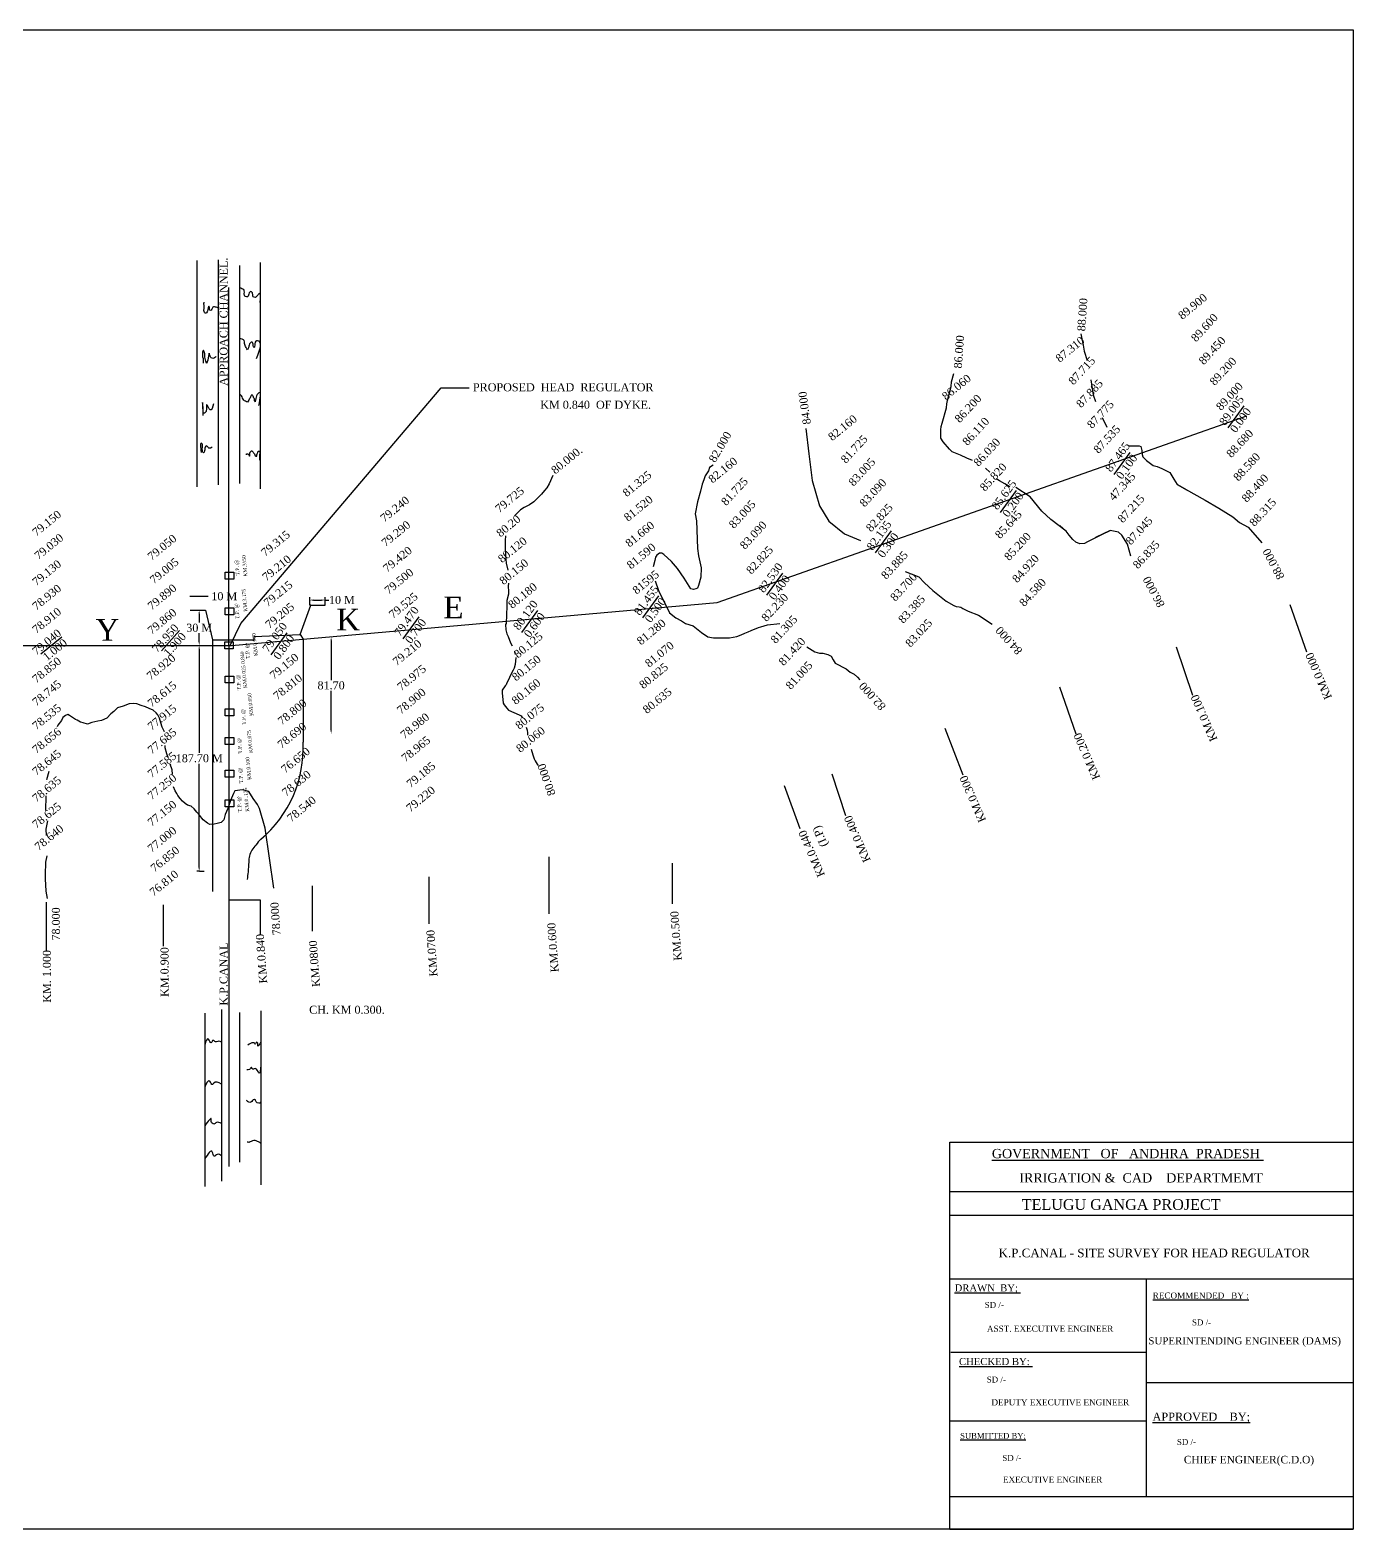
# Model space of a CAD drawing. Header units: millimetres. Extents: x 0 to 168, y 5 to 109.
# Drawn here: x 77.5 to 168.5, y 5.5 to 108.5 of the extents above; entities that cross this region are included whole.
import ezdxf

# ---------------------------------------------------------------- set-up
doc = ezdxf.new("R2010")
doc.units = ezdxf.units.MM
doc.header["$MEASUREMENT"] = 0
doc.header["$PDMODE"] = 66
doc.header["$PDSIZE"] = 170
for name, color, linetype in [('CONTOUR', 31, 'Continuous'), ('CONTOURTEXT', 31, 'Continuous'), ('DIM', 5, 'Continuous'), ('DWG. LINE', 1, 'Continuous'), ('HATCH', 2, 'Continuous'), ('TEXT', 7, 'Continuous')]:
    doc.layers.add(name, color=color, linetype=linetype)
doc.layers.add('TITLE', color=7, linetype='Continuous', lineweight=30)
doc.styles.get("Standard").update_dxf_attribs({"font": 'times.ttf', "height": 0.55})
doc.dimstyles.get("Standard").update_dxf_attribs({"dimtxt": 0.55, "dimasz": 0.25, "dimexe": 0.18, "dimexo": 0.0625, "dimgap": 0.09, "dimtad": 0, "dimtih": 1, "dimtoh": 1, "dimdec": 1, "dimzin": 0, "dimdsep": 46, "dimtxsty": 'Standard', "dimcen": 0.09, "dimse1": 1, "dimse2": 1, "dimclrd": 5, "dimclre": 5, "dimclrt": 4, "dimadec": 0, "dimazin": 0, "dimtfac": 1, "dimtdec": 1, "dimtofl": 0, "dimtmove": 0, "dimatfit": 3, "dimfxl": 0, "dimtolj": 1, "dimtzin": 0, "dimarcsym": 0})

# ---------------------------------------------------------------- blocks, each defined once
blk = doc.blocks.new('*D1')
at = {"layer": 'Defpoints', "color": 0}
for p in [(88.5, 69.61), (89.5, 69.61), (89.5, 69.61)]:
    blk.add_point(p, dxfattribs=at)
at = {"layer": 'DIM', "color": 5, "lineweight": -2}
for p, q in [((88.75, 69.61), (89.25, 69.61)), ((89.5, 69.61), (89.75, 69.61))]:
    blk.add_line(p, q, dxfattribs=at)
at = {"layer": 'DIM', "color": 5}
for points in [[(88.75, 69.65), (88.75, 69.56), (88.5, 69.61)], [(89.25, 69.65), (89.25, 69.56), (89.5, 69.61)]]:
    blk.add_solid(points, dxfattribs=at)
at = {"layer": 'DIM', "color": 4, "insert": (90.76, 69.61), "char_height": 0.55, "attachment_point": 5}
blk.add_mtext('\\A1; 10 M', dxfattribs=at)
blk = doc.blocks.new('*D2')
at = {"layer": 'Defpoints', "color": 0}
for p in [(96.74, 69.34), (97.8, 69.35), (97.8, 69.34)]:
    blk.add_point(p, dxfattribs=at)
at = {"layer": 'DIM', "color": 5, "lineweight": -2}
for p, q in [((96.99, 69.35), (97.55, 69.35)), ((97.8, 69.35), (98.05, 69.35))]:
    blk.add_line(p, q, dxfattribs=at)
at = {"layer": 'DIM', "color": 5}
for points in [[(96.99, 69.39), (96.99, 69.3), (96.74, 69.35)], [(97.55, 69.39), (97.55, 69.3), (97.8, 69.35)]]:
    blk.add_solid(points, dxfattribs=at)
at = {"layer": 'DIM', "color": 4, "insert": (98.95, 69.35), "char_height": 0.55, "attachment_point": 5}
blk.add_mtext('\\A1;10 M', dxfattribs=at)
blk = doc.blocks.new('*D3')
at = {"layer": 'Defpoints', "color": 0}
for p in [(89.14, 68.66), (89.16, 68.66), (89.16, 66.23)]:
    blk.add_point(p, dxfattribs=at)
at = {"layer": 'DIM', "color": 5, "lineweight": -2}
for p, q in [((89.14, 68.41), (89.14, 67.81)), ((89.14, 66.48), (89.14, 67.07))]:
    blk.add_line(p, q, dxfattribs=at)
at = {"layer": 'DIM', "color": 5}
for points in [[(89.09, 68.41), (89.18, 68.41), (89.14, 68.66)], [(89.09, 66.48), (89.18, 66.48), (89.14, 66.23)]]:
    blk.add_solid(points, dxfattribs=at)
at = {"layer": 'DIM', "color": 4, "insert": (89.14, 67.44), "char_height": 0.55, "attachment_point": 5}
blk.add_mtext('\\A1;30 M', dxfattribs=at)
blk = doc.blocks.new('*D4')
at = {"layer": 'Defpoints', "color": 0}
for p in [(89.14, 66.23), (89.14, 50.71), (89.14, 50.71)]:
    blk.add_point(p, dxfattribs=at)
at = {"layer": 'DIM', "color": 5, "lineweight": -2}
for p, q in [((89.14, 65.98), (89.14, 58.84)), ((89.14, 50.96), (89.14, 58.1))]:
    blk.add_line(p, q, dxfattribs=at)
at = {"layer": 'DIM', "color": 5}
for points in [[(89.09, 65.98), (89.18, 65.98), (89.14, 66.23)], [(89.09, 50.96), (89.18, 50.96), (89.14, 50.71)]]:
    blk.add_solid(points, dxfattribs=at)
at = {"layer": 'DIM', "color": 4, "insert": (89.14, 58.47), "char_height": 0.55, "attachment_point": 5}
blk.add_mtext('\\A1;187.70 M', dxfattribs=at)
blk = doc.blocks.new('*D5')
at = {"layer": 'Defpoints', "color": 0}
for p in [(98.02, 66.82), (98.02, 60.15), (98.21, 60.15)]:
    blk.add_point(p, dxfattribs=at)
at = {"layer": 'DIM', "color": 5, "lineweight": -2}
for p, q in [((98.21, 66.57), (98.21, 63.85)), ((98.21, 60.4), (98.21, 63.11))]:
    blk.add_line(p, q, dxfattribs=at)
at = {"layer": 'DIM', "color": 5}
for points in [[(98.17, 66.57), (98.25, 66.57), (98.21, 66.82)], [(98.17, 60.4), (98.25, 60.4), (98.21, 60.15)]]:
    blk.add_solid(points, dxfattribs=at)
at = {"layer": 'DIM', "color": 4, "insert": (98.21, 63.48), "char_height": 0.55, "attachment_point": 5}
blk.add_mtext('\\A1;81.70 ', dxfattribs=at)

msp = doc.modelspace()

# ---------------------------------------------------------------- linework, layer by layer
at = {"layer": 'CONTOUR'}
for p, q in [((149.75, 87.66), (149.92, 86.87)), ((149.92, 86.87), (149.98, 86.46)), ((149.98, 86.46), (150.2, 85.81)), ((150.2, 85.81), (150.2, 85.81)), ((140.87, 84.36), (141.03, 84.93)), ((140.59, 83.06), (140.83, 84.04)), ((140.83, 84.04), (140.87, 84.36)), ((150.44, 84.48), (150.44, 84.48)), ((150.44, 84.48), (150.61, 83.46)), ((140.22, 81.5), (140.51, 82.56)), ((140.51, 82.56), (140.55, 82.84)), ((140.55, 82.84), (140.59, 83.06)), ((150.61, 83.46), (150.76, 83)), ((140.15, 81.27), (140.22, 81.5)), ((151.23, 81.89), (151.55, 81.24)), ((130.85, 81.14), (131.06, 79.4)), ((140.12, 81.04), (140.15, 81.27)), ((140.12, 80.84), (140.12, 81.04)), ((140.14, 80.48), (140.12, 80.84)), ((140.28, 80.22), (140.14, 80.48)), ((131.06, 79.4), (131.28, 77.56)), ((140.72, 79.72), (140.28, 80.22)), ((140.91, 79.54), (140.72, 79.72)), ((141.48, 79.31), (140.91, 79.54)), ((153.05, 79.95), (153.2, 79.95)), ((153.2, 79.95), (153.44, 79.95)), ((153.44, 79.95), (153.58, 79.95)), ((153.58, 79.95), (153.76, 79.96)), ((153.76, 79.96), (153.89, 79.91)), ((153.89, 79.91), (153.94, 79.64)), ((153.94, 79.64), (153.97, 79.36)), ((153.97, 79.36), (154.02, 79.19)), ((124.22, 78.45), (124.15, 78.22)), ((124.47, 78.63), (124.22, 78.45)), ((141.91, 79.11), (141.48, 79.31)), ((142.31, 78.94), (141.91, 79.11)), ((143.5, 78.15), (143.21, 78.42)), ((154.02, 79.19), (154.26, 78.95)), ((154.26, 78.95), (154.72, 78.6)), ((154.72, 78.6), (155, 78.52)), ((155, 78.52), (155.33, 78.4)), ((155.33, 78.4), (155.88, 78.11)), ((113.19, 77.34), (113.03, 77.06)), ((113.46, 77.91), (113.19, 77.34)), ((123.71, 77.31), (123.61, 76.84)), ((123.84, 77.62), (123.71, 77.31)), ((123.93, 77.89), (123.84, 77.62)), ((124.15, 78.22), (123.93, 77.89)), ((131.28, 77.56), (131.79, 75.83)), ((144.17, 77.55), (143.94, 77.68)), ((144.52, 77.33), (144.17, 77.55)), ((144.88, 77.13), (144.52, 77.33)), ((155.88, 78.11), (156.15, 77.65)), ((156.15, 77.65), (156.37, 77.3)), ((156.37, 77.3), (157.07, 76.91)), ((157.07, 76.91), (156.37, 77.3)), ((156.37, 77.3), (158.3, 76.22)), ((112.57, 76.52), (112.14, 76.09)), ((112.67, 76.62), (112.57, 76.52)), ((112.89, 76.88), (112.67, 76.62)), ((113.03, 77.06), (112.89, 76.88)), ((123.61, 76.84), (123.41, 76.1)), ((146.28, 76.44), (145.29, 77.08)), ((147.08, 75.46), (146.28, 76.44)), ((110.99, 75.33), (110.81, 75.14)), ((111.24, 75.55), (110.99, 75.33)), ((111.49, 75.7), (111.24, 75.55)), ((111.85, 75.9), (111.49, 75.7)), ((112.14, 76.09), (111.85, 75.9)), ((123.41, 76.1), (123.25, 75.27)), ((123.25, 75.27), (123.33, 74.8)), ((131.79, 75.83), (132.42, 74.78)), ((147.69, 74.89), (147.08, 75.46)), ((158.3, 76.22), (159.25, 75.66)), ((159.25, 75.66), (160.2, 75.08)), ((123.33, 74.8), (123.4, 72.89)), ((132.42, 74.78), (133.5, 73.91)), ((148.75, 74.08), (147.69, 74.89)), ((148.75, 74.08), (148.31, 74.48)), ((148.31, 74.48), (148.75, 74.08)), ((160.2, 75.08), (160.67, 74.67)), ((160.67, 74.67), (161.27, 74.37)), ((161.27, 74.37), (162.21, 73.29)), ((110.19, 73.77), (110.17, 73.45)), ((110.17, 73.45), (110.17, 73.17)), ((110.17, 73.17), (110.17, 72.89)), ((133.5, 73.91), (134.6, 73.45)), ((148.96, 73.81), (148.75, 74.08)), ((149.2, 73.52), (148.96, 73.81)), ((149.42, 73.32), (149.2, 73.52)), ((149.69, 73.21), (149.42, 73.32)), ((150, 73.24), (149.69, 73.21)), ((150.22, 73.34), (150, 73.24)), ((151.78, 74.14), (150.22, 73.34)), ((151.78, 74.14), (150.77, 73.64)), ((150.77, 73.64), (151.78, 74.14)), ((152.34, 74.02), (151.78, 74.14)), ((152.58, 73.82), (152.34, 74.02)), ((152.96, 73.2), (152.58, 73.82)), ((153.2, 72.36), (152.96, 73.2)), ((110.17, 72.89), (110.19, 72.47)), ((110.19, 72.47), (110.23, 72.17)), ((110.23, 72.17), (110.25, 71.88)), ((120.52, 72.3), (120.46, 72.07)), ((120.61, 72.44), (120.52, 72.3)), ((120.78, 72.58), (120.61, 72.44)), ((120.95, 72.58), (120.78, 72.58)), ((121.08, 72.49), (120.95, 72.58)), ((121.62, 72), (121.08, 72.49)), ((123.4, 72.89), (123.48, 72.39)), ((123.48, 72.39), (123.66, 71.57)), ((110.25, 71.88), (110.35, 71.4)), ((110.35, 71.4), (110.35, 71.4)), ((120.46, 72.07), (120.36, 71.64)), ((122.03, 71.51), (121.62, 72)), ((122.49, 70.85), (122.03, 71.51)), ((123.66, 71.57), (123.62, 70.92)), ((137.68, 71.3), (138.61, 70.95)), ((110.41, 70.52), (110.38, 70.3)), ((110.38, 70.3), (110.41, 69.93)), ((120.48, 70.67), (120.72, 70)), ((122.95, 70.13), (122.49, 70.85)), ((123.12, 70.08), (122.95, 70.13)), ((123.28, 70.11), (123.12, 70.08)), ((123.4, 70.16), (123.28, 70.11)), ((123.46, 70.34), (123.4, 70.16)), ((123.62, 70.92), (123.46, 70.34)), ((138.61, 70.95), (139, 70.53)), ((139, 70.53), (139.59, 70.01)), ((110.41, 69.75), (110.28, 69.32)), ((110.28, 69.32), (110.28, 69.02)), ((110.41, 69.93), (110.41, 69.75)), ((120.72, 70), (121.47, 68.46)), ((139.59, 70.01), (140.49, 69.28)), ((140.49, 69.28), (141.02, 68.97)), ((110.28, 68.93), (110.25, 67.73)), ((110.28, 69.02), (110.28, 68.93)), ((121.47, 68.46), (121.91, 68.12)), ((121.91, 68.12), (122.3, 67.91)), ((141.02, 68.97), (141.18, 68.91)), ((141.18, 68.91), (141.38, 68.89)), ((141.38, 68.89), (141.51, 68.86)), ((141.51, 68.86), (141.64, 68.77)), ((141.64, 68.77), (142.01, 68.59)), ((142.01, 68.59), (142.72, 68.3)), ((142.72, 68.3), (143.65, 67.69)), ((110.25, 67.73), (110.21, 67.67)), ((110.21, 67.67), (110.23, 67.31)), ((110.23, 67.31), (110.29, 67.02)), ((110.29, 67.02), (110.38, 66.84)), ((122.3, 67.91), (122.58, 67.74)), ((122.58, 67.74), (123.11, 67.57)), ((123.11, 67.57), (123.68, 67.11)), ((123.68, 67.11), (124.1, 66.83)), ((126.4, 66.95), (126.66, 67.07)), ((126.66, 67.07), (126.89, 67.16)), ((126.89, 67.16), (127.08, 67.25)), ((127.08, 67.25), (127.25, 67.32)), ((127.25, 67.32), (127.43, 67.39)), ((127.43, 67.39), (127.59, 67.47)), ((127.59, 67.47), (127.75, 67.51)), ((127.75, 67.51), (128.22, 67.65)), ((128.22, 67.65), (129.07, 67.73)), ((110.38, 66.84), (110.55, 66.4)), ((110.55, 66.4), (110.65, 66.2)), ((124.1, 66.83), (124.51, 66.75)), ((124.51, 66.75), (124.78, 66.74)), ((124.78, 66.74), (125.03, 66.74)), ((125.03, 66.74), (125.31, 66.74)), ((125.31, 66.74), (125.6, 66.74)), ((125.6, 66.74), (125.86, 66.79)), ((125.86, 66.79), (126.11, 66.84)), ((126.11, 66.84), (126.4, 66.95)), ((130.92, 66.14), (130.92, 66.14)), ((130.92, 66.14), (131.47, 65.78)), ((110.86, 64.92), (110.79, 64.66)), ((110.81, 65.83), (110.86, 65.6)), ((110.9, 65.39), (110.86, 64.92)), ((131.47, 65.78), (131.79, 65.7)), ((131.79, 65.7), (132.01, 65.7)), ((132.01, 65.7), (132.35, 65.61)), ((132.35, 65.61), (132.59, 65.5)), ((132.59, 65.5), (132.72, 65.25)), ((132.72, 65.25), (132.87, 65.02)), ((132.87, 65.02), (133.62, 64.63)), ((110.42, 63.91), (110.3, 63.66)), ((110.52, 64.13), (110.42, 63.91)), ((110.73, 64.53), (110.52, 64.13)), ((110.79, 64.66), (110.73, 64.53)), ((133.62, 64.63), (133.9, 64.39)), ((133.9, 64.39), (134.17, 64.25)), ((134.17, 64.25), (134.4, 64.05)), ((134.4, 64.05), (134.57, 63.87)), ((109.97, 63.16), (109.96, 62.98)), ((109.96, 62.98), (110.04, 62.26)), ((110.18, 63.45), (109.97, 63.16)), ((110.24, 63.52), (110.18, 63.45)), ((110.3, 63.66), (110.24, 63.52)), ((83.52, 61.93), (83.27, 61.69)), ((83.9, 62.06), (83.52, 61.93)), ((84.33, 62.21), (83.9, 62.06)), ((84.59, 62.24), (84.33, 62.21)), ((84.85, 62.21), (84.59, 62.24)), ((85.14, 62.1), (84.85, 62.21)), ((85.45, 62), (85.14, 62.1)), ((85.71, 61.9), (85.45, 62)), ((85.97, 61.77), (85.71, 61.9)), ((110.04, 62.26), (110.1, 62.14)), ((110.1, 62.14), (110.28, 61.92)), ((110.28, 61.92), (110.41, 61.77)), ((79.66, 61.08), (79.43, 60.75)), ((79.77, 61.27), (79.66, 61.08)), ((79.95, 61.41), (79.77, 61.27)), ((80.1, 61.47), (79.95, 61.41)), ((80.21, 61.41), (80.1, 61.47)), ((80.35, 61.32), (80.21, 61.41)), ((80.63, 61.13), (80.35, 61.32)), ((80.75, 61.09), (80.63, 61.13)), ((80.98, 60.96), (80.75, 61.09)), ((81.17, 60.91), (80.98, 60.96)), ((81.47, 60.82), (81.17, 60.91)), ((81.76, 60.92), (81.47, 60.82)), ((82.18, 61.02), (81.76, 60.92)), ((82.42, 61.07), (82.18, 61.02)), ((82.78, 61.24), (82.42, 61.07)), ((83.07, 61.52), (82.78, 61.24)), ((83.27, 61.69), (83.07, 61.52)), ((86.17, 61.59), (85.97, 61.77)), ((86.29, 61.46), (86.17, 61.59)), ((86.41, 61.23), (86.29, 61.46)), ((86.51, 60.9), (86.41, 61.23)), ((86.6, 60.61), (86.51, 60.9)), ((110.41, 61.77), (111.13, 61.46)), ((111.13, 61.46), (111.28, 61.39)), ((111.28, 61.39), (111.34, 61.27)), ((79.43, 60.75), (79.37, 60.64)), ((79.45, 60.8), (79.45, 60.8)), ((86.76, 60.28), (86.6, 60.61)), ((86.76, 60.28), (86.76, 60.28)), ((111.62, 60.6), (111.68, 60.41)), ((111.68, 60.41), (111.71, 60.22)), ((111.71, 60.22), (111.71, 60.07)), ((86.79, 59.19), (86.79, 59.35)), ((86.79, 59.35), (86.79, 59.35)), ((86.91, 58.77), (86.79, 59.19)), ((86.82, 59.62), (86.82, 59.62)), ((87.01, 58.52), (86.91, 58.77)), ((111.96, 59.09), (112.07, 58.71)), ((87.27, 57.68), (87.14, 58.06)), ((87.14, 58.06), (87.16, 58.01)), ((112.07, 58.71), (112.17, 58.43)), ((112.17, 58.43), (112.24, 58.3)), ((112.24, 58.3), (112.37, 58.06)), ((112.37, 58.06), (112.45, 57.98)), ((78.8, 57.57), (78.63, 56.98)), ((78.63, 56.98), (78.63, 56.98)), ((78.63, 56.9), (78.63, 56.9)), ((78.8, 57.57), (78.8, 57.57)), ((78.8, 57.57), (78.8, 57.57)), ((87.31, 57.37), (87.27, 57.68)), ((78.59, 55.88), (78.57, 54.88)), ((87.49, 56.24), (87.38, 56.5)), ((87.38, 56.5), (87.38, 56.5)), ((87.61, 56.06), (87.49, 56.24)), ((87.68, 55.91), (87.61, 56.06)), ((87.82, 55.7), (87.68, 55.91)), ((88, 55.53), (87.82, 55.7)), ((91.49, 56.04), (91.3, 55.56)), ((91.6, 56.24), (91.49, 56.04)), ((92.12, 56.31), (91.6, 56.24)), ((92.55, 56.18), (92.12, 56.31)), ((92.85, 55.71), (92.55, 56.18)), ((93.14, 55.29), (92.85, 55.71)), ((78.56, 55.04), (78.56, 55.04)), ((78.57, 54.88), (78.57, 54.88)), ((88.18, 55.36), (88, 55.53)), ((88.34, 55.25), (88.18, 55.36)), ((88.59, 55.18), (88.34, 55.25)), ((88.79, 55), (88.59, 55.18)), ((88.98, 54.76), (88.79, 55)), ((89.16, 54.56), (88.98, 54.76)), ((91.1, 55.01), (90.92, 54.6)), ((91.3, 55.56), (91.1, 55.01)), ((93.28, 55.02), (93.14, 55.29)), ((93.67, 53.66), (93.28, 55.02)), ((78.65, 53.83), (78.59, 53.59)), ((78.59, 53.59), (78.62, 53.17)), ((78.7, 54.18), (78.65, 53.83)), ((78.7, 54.18), (78.7, 54.17)), ((78.7, 54.16), (78.7, 54.18)), ((89.42, 54.24), (89.16, 54.56)), ((89.71, 54.01), (89.42, 54.24)), ((89.87, 53.93), (89.71, 54.01)), ((90.16, 53.94), (89.87, 53.93)), ((90.37, 53.99), (90.16, 53.94)), ((90.65, 54.05), (90.37, 53.99)), ((90.84, 54.23), (90.65, 54.05)), ((90.92, 54.6), (90.84, 54.23)), ((94.26, 49.54), (93.67, 53.66)), ((78.61, 53.24), (78.61, 53.24)), ((78.62, 53.17), (78.62, 53.17)), ((78.67, 51.76), (78.57, 51.34)), ((78.67, 51.76), (78.67, 51.76)), ((78.57, 51.34), (78.54, 50.46)), ((78.54, 50.46), (78.55, 50.19)), ((78.55, 50.19), (78.59, 49.33)), ((78.59, 49.33), (78.69, 48.83)), ((78.69, 48.83), (78.69, 48.83))]:
    msp.add_line(p, q, dxfattribs=at)
at = {"layer": 'DIM'}
msp.add_line((105.78, 83.94), (107.7, 83.94), dxfattribs=at)
at = {"layer": 'DWG. LINE'}
for p, q in [((89.01, 77.13), (89.01, 92.7)), ((90.46, 77.26), (90.46, 92.73)), ((91.93, 77.35), (91.93, 92.35)), ((93.36, 77), (93.36, 92.55)), ((91.18, 66.23), (91.18, 90.84)), ((124.76, 69.19), (161.18, 82.01)), ((88.5, 69.61), (89.5, 69.61)), ((91.37, 66.23), (124.76, 69.19)), ((96.74, 68.99), (96.74, 69.55)), ((97.8, 68.99), (97.8, 69.54)), ((88.51, 68.66), (89.58, 68.66)), ((89.58, 68.66), (90.05, 66.62)), ((96.07, 66.97), (96.82, 68.99)), ((96.82, 68.99), (96.74, 68.99)), ((96.82, 68.99), (97.8, 68.99)), ((165.29, 65.76), (164.14, 69.01)), ((59.68, 66.23), (91.18, 66.23)), ((90.05, 66.62), (92.92, 66.62)), ((90.05, 66.62), (90.05, 49.31)), ((91.18, 66.23), (91.37, 66.23)), ((91.18, 66.23), (91.18, 30.4)), ((92.92, 66.84), (96.07, 66.97)), ((92.92, 66.82), (92.92, 66.84)), ((92.92, 66.62), (92.92, 66.82)), ((96.07, 66.97), (96.28, 66.66)), ((96.28, 66.66), (96.28, 59.58)), ((157.45, 62.78), (156.33, 66.1)), ((149.43, 60.13), (148.31, 63.35)), ((141.66, 57.32), (140.42, 60.52)), ((133.6, 54.52), (132.65, 57.39)), ((130.47, 53.61), (129.38, 56.57)), ((113.21, 47.78), (113.21, 51.7)), ((89.16, 50.71), (88.97, 50.71)), ((89.16, 50.71), (89.47, 50.71)), ((121.69, 48.46), (121.69, 51.25)), ((96.92, 46.58), (96.92, 49.7)), ((104.95, 47.09), (104.95, 50.33)), ((78.63, 45.22), (78.63, 48.59)), ((86.68, 45.56), (86.68, 48.4)), ((89.52, 40.94), (89.52, 29.03)), ((90.67, 41.21), (90.67, 29.4)), ((91.9, 40.99), (91.9, 30.71)), ((93.37, 41.12), (93.37, 29.15))]:
    msp.add_line(p, q, dxfattribs=at)
msp.add_arc((88.13, 59.16), 8.16, 310.0101, 2.9337, dxfattribs=at)
msp.add_spline([(93.38, 52.92), (93.03, 52.51), (92.59, 51.76), (92.54, 51.34), (92.5, 50.67), (92.43, 50.14)], degree=3, dxfattribs=at)
at = {"layer": 'HATCH'}
for points in [[(90.93, 71.26), (91.52, 71.26), (91.52, 70.79), (90.93, 70.79)], [(90.93, 68.81), (91.52, 68.81), (91.52, 68.34), (90.93, 68.34)], [(90.89, 66.47), (91.48, 66.47), (91.48, 65.99), (90.89, 65.99)], [(90.93, 64.12), (91.52, 64.12), (91.52, 63.65), (90.93, 63.65)], [(90.93, 61.88), (91.52, 61.88), (91.52, 61.4), (90.93, 61.4)], [(90.93, 59.89), (91.52, 59.89), (91.52, 59.41), (90.93, 59.41)], [(90.93, 57.66), (91.52, 57.66), (91.52, 57.18), (90.93, 57.18)], [(90.93, 55.62), (91.52, 55.62), (91.52, 55.14), (90.93, 55.14)]]:
    msp.add_lwpolyline(points, close=True, dxfattribs=at)
for points in [[(93.34, 89.8), (93.27, 90.43), (93.12, 90.26), (93, 90.15), (92.86, 90.2), (92.81, 90.4), (92.7, 90.56), (92.58, 90.46), (92.45, 90.19), (92.31, 90.21), (92.24, 90.42), (92.24, 90.61), (92.2, 90.68), (92.06, 90.75), (91.93, 90.81)], [(90.46, 89.42), (90.26, 89.49), (90.12, 89.5), (90.01, 89.34), (89.91, 89.25), (89.85, 89.33), (89.85, 89.45), (89.81, 89.55), (89.76, 89.43), (89.68, 89.16), (89.6, 89.07), (89.46, 89.25), (89.49, 89.51), (89.49, 89.81), (89.51, 89.81)], [(93.07, 85.95), (93.14, 87.17), (93.03, 87.15), (92.97, 86.97), (92.95, 86.78), (92.91, 86.7), (92.85, 86.85), (92.83, 87.01), (92.77, 87.08), (92.66, 87.03), (92.53, 86.69), (92.45, 86.56), (92.36, 86.71), (92.26, 86.99), (92.24, 87.19), (92.09, 87.28), (91.93, 87.3)], [(90.31, 86.08), (90.08, 85.96), (89.97, 86), (89.89, 86.12), (89.83, 86.31), (89.76, 86), (89.63, 85.64), (89.59, 85.76), (89.54, 85.95), (89.49, 86.41), (89.44, 86.52), (89.36, 86.31), (89.42, 85.86), (89.41, 85.64)], [(93.25, 82.73), (93.25, 83.6), (93.13, 83.47), (93.06, 83.29), (93, 83.1), (92.98, 82.98), (92.94, 83.05), (92.93, 83.17), (92.87, 83.3), (92.81, 83.42), (92.76, 83.46), (92.67, 83.32), (92.55, 83.1), (92.46, 82.96), (92.32, 83.01), (92.2, 83.09), (92.05, 83.38), (91.93, 83.5)], [(90.12, 82.84), (89.9, 82.42), (89.65, 82.8), (89.51, 82.2), (89.44, 82.21), (89.41, 82.33), (89.41, 82.5), (89.37, 82.9), (89.4, 82.04)], [(90.02, 79.85), (89.91, 79.79), (89.84, 79.78), (89.78, 79.81), (89.73, 79.88), (89.67, 79.93), (89.64, 79.94), (89.56, 79.86), (89.52, 79.73), (89.51, 79.6), (89.44, 79.47), (89.4, 79.51), (89.36, 79.63), (89.36, 79.84), (89.36, 80.04), (89.31, 80.11), (89.27, 79.5)], [(92.38, 79.34), (92.4, 79.4), (92.45, 79.41), (92.49, 79.39), (92.54, 79.34), (92.59, 79.25), (92.62, 79.4), (92.63, 79.47), (92.64, 79.52), (92.68, 79.57), (92.73, 79.61), (92.79, 79.58), (92.85, 79.51), (92.9, 79.44), (92.97, 79.33), (93.04, 79.23), (93.09, 79.25), (93.11, 79.34), (93.15, 79.45), (93.18, 79.54), (93.22, 79.59), (93.28, 79.57), (93.3, 79.47), (93.29, 78.96)], [(90.67, 38.96), (90.58, 39.01), (90.41, 39.01), (90.26, 38.98), (90.09, 39.09), (89.97, 38.91), (89.77, 39.17), (89.52, 38.76)], [(93.37, 38.97), (93.18, 38.69), (93.16, 38.88), (93.1, 38.96), (92.98, 38.82), (92.94, 38.89), (92.87, 38.92), (92.48, 38.74)], [(93.37, 37.37), (93.26, 36.83), (93.07, 37.1), (92.91, 37.13), (92.82, 37.09), (92.74, 37.21), (92.59, 37.08), (92.41, 37.05)], [(90.67, 36.08), (90.14, 36.14), (90.06, 36.04), (89.86, 36.27), (89.52, 35.87)], [(93.37, 35.03), (93.31, 34.77), (93.01, 34.94), (93, 35), (92.93, 35.02), (92.69, 34.83), (92.56, 34.83), (92.39, 34.95)], [(90.67, 33.36), (90.33, 33.43), (90.15, 33.33), (89.97, 33.51), (89.97, 33.67), (89.52, 33.2)], [(93.37, 31.99), (93.3, 32.06), (93.1, 32.16), (92.99, 32.2), (92.81, 32.17), (92.6, 32.08), (92.55, 32.07), (92.44, 32.08)], [(90.67, 31.14), (90.38, 31.24), (90.16, 31.12), (90.04, 31.41), (89.52, 30.92)]]:
    msp.add_spline(points, degree=3, dxfattribs=at)
at = {"layer": 'TITLE', "lineweight": 30}
for p, q in [((140.76, 32.09), (168.47, 32.09)), ((168.47, 32.09), (168.47, 5.49)), ((140.76, 28.68), (168.47, 28.68)), ((140.76, 27.06), (168.47, 27.06)), ((140.76, 22.69), (168.47, 22.69)), ((140.82, 17.65), (154.3, 17.65)), ((140.76, 12.93), (154.24, 12.93)), ((168.47, 7.69), (140.76, 7.69)), ((140.76, 5.49), (168.47, 5.49))]:
    msp.add_line(p, q, dxfattribs=at)
at = {"layer": 'TITLE'}
msp.add_lwpolyline([(0.35, 108.54), (168.47, 108.54), (168.47, 5.49), (0.35, 5.49)], close=True, dxfattribs=at)
msp.add_lwpolyline([(140.76, 5.49), (140.76, 32.09)], dxfattribs=at)
at = {"layer": 'TITLE', "lineweight": 30}
for points in [[(154.24, 22.69), (154.24, 7.69)], [(154.24, 15.57), (168.47, 15.57)]]:
    msp.add_lwpolyline(points, dxfattribs=at)

# ---------------------------------------------------------------- texts
at = {"layer": 'CONTOURTEXT'}
for s, rotation, p in [('88.000', 85.9038, (150.05, 87.81)), ('86.000', 85.9038, (141.57, 85.25)), ('84.000', 98.2738, (131.2, 81.46)), ('82.000', 59.6391, (124.61, 78.75)), ('80.000.', 39.2021, (113.62, 77.97)), ('88.000', 118.1016, (163.78, 70.95)), ('86.000', 118.1016, (155.55, 69.03)), ('84.000', 132.1279, (145.78, 65.9)), ('82.000', 132.1279, (136.39, 62.07)), ('80.000', 109.2328, (113.65, 56.01)), ('78.000', 94.1044, (94.74, 46.32)), ('78.000', 90, (79.56, 45.94))]:
    msp.add_text(s, height=0.55, rotation=rotation, dxfattribs=at).set_placement(p)
at = {"layer": 'TEXT'}
for s, height, rotation, p in [('APPROACH CHANNEL.', 0.55, 90, (91.09, 84.07)), ('89.900', 0.55, 39.2021, (156.73, 88.6)), ('89.600', 0.55, 47.3262, (157.68, 87.05)), ('87.310', 0.55, 39.2021, (148.3, 85.65)), ('89.450', 0.55, 47.3262, (158.21, 85.48)), ('87.715', 0.55, 47.3262, (149.25, 84.09)), ('89.200', 0.55, 47.3262, (158.96, 84.05)), ('86.060', 0.55, 39.2021, (140.49, 83.05)), ('87.885', 0.55, 47.3262, (149.78, 82.52)), ('89.000', 0.55, 47.3262, (159.4, 82.33)), ('86.200', 0.55, 47.3262, (141.43, 81.49)), ('87.775', 0.55, 47.3262, (150.53, 81.09)), ('89.005', 0.55, 53.9698, (159.67, 81.3)), ('%%O0.000', 0.55, 53.9698, (160.41, 80.8)), ('82.160', 0.55, 39.2021, (132.66, 80.26)), ('86.110', 0.55, 47.3262, (141.96, 79.92)), ('81.725', 0.55, 47.3262, (133.6, 78.7)), ('86.030', 0.55, 47.3262, (142.72, 78.49)), ('87.535', 0.55, 47.3262, (150.97, 79.38)), ('88.680', 0.55, 47.3262, (160.11, 79.09)), ('87.465', 0.55, 53.9698, (151.83, 78.1)), ('%%O0.100', 0.55, 53.9698, (152.58, 77.6)), ('88.580', 0.55, 47.3262, (160.59, 77.48)), ('82.160', 0.55, 39.2021, (124.43, 77.35)), ('83.005', 0.55, 47.3262, (134.13, 77.13)), ('85.820', 0.55, 47.3262, (143.16, 76.78)), ('81.325', 0.55, 39.2021, (118.53, 76.41)), ('81.725', 0.55, 47.3262, (125.37, 75.79)), ('83.090', 0.55, 47.3262, (134.89, 75.7)), ('85.625', 0.55, 53.9698, (144.02, 75.5)), ('47.345', 0.55, 47.3262, (152.02, 76.13)), ('88.400', 0.55, 47.3262, (161.16, 76.02)), ('79.240', 0.55, 39.2021, (101.87, 74.67)), ('79.725', 0.55, 39.2021, (109.77, 75.32)), ('81.520', 0.55, 39.2021, (118.62, 74.72)), ('%%O0.200', 0.55, 53.9698, (144.76, 74.99)), ('87.215', 0.55, 47.3262, (152.64, 74.61)), ('88.315', 0.55, 47.3262, (161.69, 74.36)), ('79.150', 0.55, 39.2021, (77.94, 73.7)), ('83.005', 0.55, 47.3262, (125.9, 74.22)), ('82.825', 0.55, 47.3262, (135.33, 73.99)), ('85.645', 0.55, 47.3262, (144.2, 73.52)), ('79.290', 0.55, 39.2021, (101.95, 72.98)), ('80.20', 0.55, 39.2021, (109.85, 73.64)), ('81.660', 0.55, 39.2021, (118.72, 72.95)), ('83.090', 0.55, 47.3262, (126.66, 72.79)), ('82.135', 0.55, 53.9698, (135.43, 72.71)), ('87.045', 0.55, 47.3262, (153.19, 73.09)), ('79.030', 0.55, 39.2021, (78.09, 72.09)), ('79.050', 0.55, 39.2021, (85.87, 72.04)), ('79.315', 0.55, 39.2021, (93.67, 72.31)), ('80.120', 0.55, 39.2021, (109.96, 71.87)), ('81.590', 0.55, 39.2021, (118.82, 71.44)), ('%%O0.300', 0.55, 53.9698, (136.18, 72.2)), ('85.200', 0.55, 47.3262, (144.83, 72.01)), ('86.835', 0.55, 47.3262, (153.68, 71.45)), ('79.005', 0.55, 39.2021, (86.02, 70.43)), ('KM.3150', 0.25, 95.4958, (92.46, 70.98)), ('79.210', 0.55, 39.2021, (93.75, 70.62)), ('79.420', 0.55, 39.2021, (102.06, 71.22)), ('80.150', 0.55, 39.2021, (110.06, 70.36)), ('82.825', 0.55, 47.3262, (127.1, 71.08)), ('83.885', 0.55, 47.3262, (136.37, 70.73)), ('84.920', 0.55, 47.3262, (145.38, 70.49)), ('79.130', 0.55, 39.2021, (77.94, 70.29)), ('T.P. @', 0.25, 95.4958, (91.92, 71.05)), ('79.500', 0.55, 39.2021, (102.16, 69.71)), ('81595', 0.55, 39.2021, (119.21, 69.71)), ('82.530', 0.55, 53.9698, (127.96, 69.8)), ('%%O0.400', 0.55, 53.9698, (128.7, 69.3)), ('83.700', 0.55, 47.3262, (137, 69.22)), ('78.930', 0.55, 39.2021, (77.94, 68.61)), ('79.890', 0.55, 39.2021, (85.87, 68.63)), ('KM.3.175', 0.25, 95.4958, (92.46, 68.56)), ('79.215', 0.55, 39.2021, (93.85, 68.86)), ('80.180', 0.55, 39.2021, (110.66, 68.72)), ('81.455', 0.55, 53.9698, (119.43, 68.24)), ('84.580', 0.55, 47.3262, (145.87, 68.85)), ('T.P. @', 0.25, 95.4958, (91.91, 68.05)), ('79.205', 0.55, 39.2021, (93.96, 67.35)), ('79.525', 0.55, 39.2021, (102.46, 68.05)), ('80.120', 0.55, 53.9698, (111.12, 67.23)), ('%%O0.500', 0.55, 53.9698, (120.18, 67.74)), ('82.230', 0.55, 47.3262, (128.14, 67.82)), ('83.385', 0.55, 47.3262, (137.55, 67.7)), ('78.910', 0.55, 39.2021, (77.94, 67.01)), ('79.860', 0.55, 39.2021, (85.87, 66.95)), ('79.470', 0.55, 53.9698, (102.94, 66.81)), ('%%O0.700', 0.55, 53.9698, (103.69, 66.3)), ('%%O0.600', 0.55, 53.9698, (111.86, 66.72)), ('81.280', 0.55, 39.2021, (119.51, 66.22)), ('81.305', 0.55, 47.3262, (128.77, 66.31)), ('83.025', 0.55, 47.3262, (138.04, 66.06)), ('79.040', 0.55, 39.2021, (77.94, 65.53)), ('78.950', 0.55, 48.2176, (86.25, 65.7)), ('%%O1.900', 0.55, 48.2176, (87.04, 65.42)), ('KM.0.000', 0.25, 95.4958, (93.16, 65.52)), ('79.050', 0.55, 53.9698, (93.88, 65.71)), ('%%O0.800', 0.55, 53.9698, (94.63, 65.2)), ('80.125', 0.55, 39.2021, (111.05, 65.32)), ('%%O1.000', 0.55, 39.2021, (78.67, 65.13)), ('T.P. @', 0.25, 95.4958, (92.62, 65.32)), ('79.210', 0.55, 39.2021, (102.72, 64.81)), ('81.070', 0.55, 39.2021, (120.07, 64.69)), ('81.420', 0.55, 47.3262, (129.32, 64.79)), ('78.850', 0.55, 39.2021, (77.94, 63.61)), ('78.920', 0.55, 39.2021, (85.8, 63.82)), ('KM.0.025 0.840', 0.25, 95.4958, (92.44, 63.31)), ('79.150', 0.55, 39.2021, (94.27, 63.87)), ('80.150', 0.55, 39.2021, (110.92, 63.74)), ('80.825', 0.55, 39.2021, (119.67, 63.21)), ('81.005', 0.55, 47.3262, (129.81, 63.15)), ('KM.0.000', 0.55, 113.531, (167.04, 62.67)), ('T.P. @', 0.25, 95.4958, (92.03, 63.16)), ('78.810', 0.55, 39.2021, (94.51, 62.45)), ('78.975', 0.55, 39.2021, (103.03, 63.08)), ('80.160', 0.55, 39.2021, (110.9, 62.12)), ('78.745', 0.55, 39.2021, (77.94, 62.03)), ('78.615', 0.55, 39.2021, (85.87, 61.95)), ('KM.0.050', 0.25, 95.4958, (92.86, 61.4)), ('78.900', 0.55, 39.2021, (103.01, 61.47)), ('80.635', 0.55, 39.2021, (119.92, 61.5)), ('KM.0.100', 0.55, 113.531, (159.16, 59.78)), ('78.535', 0.55, 39.2021, (77.94, 60.39)), ('77.915', 0.55, 39.2021, (85.87, 60.36)), ('78.800', 0.55, 39.2021, (94.82, 60.72)), ('80.075', 0.55, 39.2021, (111.15, 60.42)), ('T.P. @', 0.25, 95.4958, (92.36, 60.79)), ('78.690', 0.55, 39.2021, (94.8, 59.11)), ('78.980', 0.55, 39.2021, (103.25, 59.77)), ('78.656', 0.55, 39.2021, (77.94, 58.76)), ('77.685', 0.55, 39.2021, (85.87, 58.73)), ('T.P. @', 0.25, 95.4958, (92.09, 58.8)), ('KM.0.075', 0.25, 95.4958, (92.83, 58.85)), ('78.965', 0.55, 39.2021, (103.32, 58.18)), ('80.060', 0.55, 39.2021, (111.21, 58.83)), ('KM.0.200', 0.55, 113.531, (151.1, 57.15)), ('78.645', 0.55, 39.2021, (77.94, 57.25)), ('77.585', 0.55, 39.2021, (85.87, 57.1)), ('76.650', 0.55, 39.2021, (95.05, 57.41)), ('T.P. @', 0.25, 95.4958, (92.16, 56.75)), ('KM.0.100', 0.25, 95.4958, (92.73, 57)), ('79.185', 0.55, 39.2021, (103.67, 56.41)), ('78.635', 0.55, 39.2021, (77.94, 55.42)), ('77.250', 0.55, 39.2021, (85.87, 55.59)), ('78.630', 0.55, 39.2021, (95.11, 55.82)), ('KM.0.300', 0.55, 113.531, (143.26, 54.22)), ('T.P. @', 0.25, 95.4958, (92.07, 54.78)), ('KM.0..125', 0.25, 95.4958, (92.58, 54.81)), ('78.540', 0.55, 39.2021, (95.46, 54.05)), ('79.220', 0.55, 39.2021, (103.65, 54.74)), ('78.625', 0.55, 39.2021, (77.94, 53.62)), ('77.150', 0.55, 39.2021, (85.87, 53.76)), ('78.640', 0.55, 39.2021, (78.1, 52.09)), ('77.000', 0.55, 39.2021, (85.87, 51.96)), ('(I.P)', 0.55, 113.531, (132.38, 52.52)), ('KM.0.400', 0.55, 113.531, (135.32, 51.47)), ('KM.0.440', 0.55, 113.531, (132.18, 50.46)), ('76.850', 0.55, 39.2021, (86.07, 50.61)), ('76.810', 0.55, 39.2021, (86, 48.96)), ('KM.0.500', 0.55, 94.1044, (122.32, 44.58)), ('KM.0.840', 0.55, 94.1044, (93.82, 43.01)), ('KM.0700', 0.55, 94.1044, (105.53, 43.49)), ('KM.0.600', 0.55, 94.1044, (113.86, 43.78)), ('KM.0.900', 0.55, 90, (87.03, 42.07)), ('K.P.CANAL', 0.55, 90, (91.09, 41.47)), ('KM.0800', 0.55, 94.1044, (97.45, 42.77)), ('KM. 1.000', 0.55, 90, (78.94, 41.67))]:
    msp.add_text(s, height=height, rotation=rotation, dxfattribs=at).set_placement(p)
for s, height, p in [('PROPOSED  HEAD  REGULATOR', 0.55, (107.96, 83.7)), ('KM 0.840  OF DYKE.', 0.55, (112.59, 82.5)), ('E', 1.5, (105.93, 68.09)), ('Y', 1.5, (82.01, 66.55)), ('K', 1.5, (98.57, 67.26)), ('CH. KM 0.300.', 0.55, (96.7, 40.91))]:
    msp.add_text(s, height=height, dxfattribs=at).set_placement(p)
at = {"layer": 'TITLE', "lineweight": 30}
for s, height, p in [('%%UGOVERNMENT   OF   ANDHRA  PRADESH ', 0.6382, (143.64, 30.98)), ('IRRIGATION &  CAD    DEPARTMEMT ', 0.6382, (145.53, 29.31)), ('TELUGU GANGA PROJECT', 0.7341, (145.69, 27.43)), ('K.P.CANAL - SITE SURVEY FOR HEAD REGULATOR', 0.5915, (144.1, 24.17)), ('%%UDRAWN  BY; ', 0.4848, (141.08, 21.82)), ('%%URECOMMENDED   BY :', 0.416, (154.7, 21.33)), ('SD /- ', 0.406, (143.15, 20.69)), ('SD /-', 0.406, (157.4, 19.49)), ('ASST. EXECUTIVE ENGINEER', 0.4166, (143.3, 19.05)), ('SUPERINTENDING ENGINEER (DAMS)', 0.4964, (154.4, 18.18)), ('%%UCHECKED BY: ', 0.4848, (141.38, 16.76)), ('SD /-', 0.406, (143.29, 15.56)), ('DEPUTY EXECUTIVE ENGINEER', 0.4166, (143.61, 13.99)), ('%%UAPPROVED    BY;', 0.5593, (154.68, 12.93)), ('%%USUBMITTED BY;', 0.3915, (141.46, 11.7)), ('SD /-', 0.406, (156.36, 11.27)), ('SD /-', 0.406, (144.36, 10.17)), ('CHIEF ENGINEER(C.D.O)', 0.5194, (156.84, 10)), ('EXECUTIVE ENGINEER', 0.4166, (144.4, 8.68))]:
    msp.add_text(s, height=height, dxfattribs=at).set_placement(p)

# ---------------------------------------------------------------- dimensions: what is measured, and where the dimension line sits
at = {"layer": 'DIM'}
dim = msp.add_linear_dim(base=(89.5, 69.61), p1=(88.5, 69.61), p2=(89.5, 69.61), angle=0, text=' 10 M', dimstyle='Standard', dxfattribs=at)
dim.commit()
dim.dimension.update_dxf_attribs({"geometry": '*D1', "text_midpoint": (90.76, 69.61), "dimtype": 161})
for p1, p2, distance, text, picture, middle in [((96.74, 69.34), (97.8, 69.34), 0, '10 M', '*D2', (98.95, 69.35)), ((89.16, 66.23), (89.16, 68.66), 0.02, '30 M', '*D3', (89.14, 67.44)), ((89.14, 66.23), (89.14, 50.71), 0, '187.70 M', '*D4', (89.14, 58.47)), ((98.02, 66.82), (98.02, 60.15), 0.19, '81.70 ', '*D5', (98.21, 63.48))]:
    dim = msp.add_aligned_dim(p1=p1, p2=p2, distance=distance, text=text, dimstyle='Standard', dxfattribs=at)
    dim.commit()
    dim.dimension.update_dxf_attribs({"geometry": picture, "text_midpoint": middle})

# ---------------------------------------------------------------- leaders
for points in [[(91.27, 66.23), (92.01, 67.74), (105.78, 83.94)], [(91.18, 48.74), (93.33, 48.74), (93.33, 46.33)]]:
    msp.add_leader(points, dimstyle='Standard', override={"dimgap": 0.09, "dimtad": 0}, dxfattribs=at)

doc.saveas('drawing.dxf')
